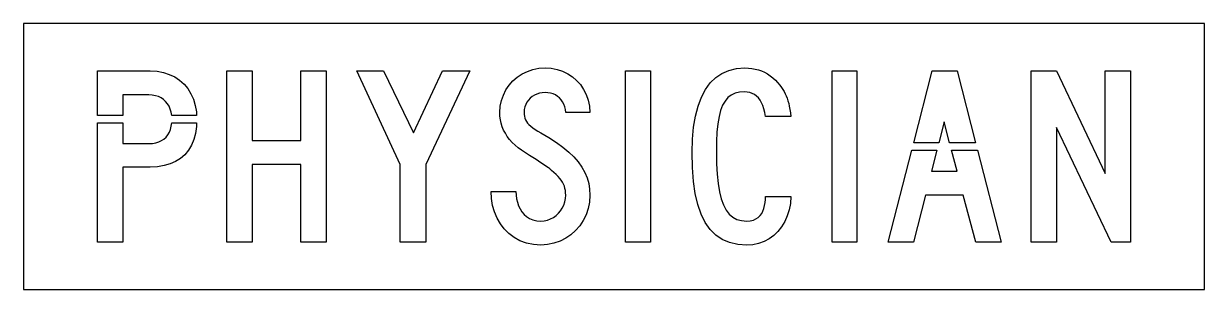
# Model space of a CAD drawing. Extents: x 0 to 80, y 0 to 18.
import ezdxf

# ---------------------------------------------------------------- set-up
doc = ezdxf.new("R2010")
doc.units = 0
doc.layers.add('CUT', color=7, linetype='Continuous')
doc.layers.add('OUTSIDE', color=1, linetype='Continuous')

msp = doc.modelspace()

# ---------------------------------------------------------------- linework, layer by layer
at = {"layer": 'CUT'}
for points in [[(9.854, 12.3983), (9.7472, 12.5699), (9.6212, 12.7229), (9.4748, 12.8539), (9.3104, 12.9652), (9.1292, 13.0533), (8.9312, 13.1171), (8.72, 13.1565), (8.4944, 13.1693), (6.7256, 13.1693), (6.7256, 11.7727), (5, 11.7727), (5, 14.7971), (8.5784, 14.7971), (9.0392, 14.7704), (9.47, 14.6916), (9.8708, 14.5629), (10.2392, 14.3878), (10.5728, 14.1664), (10.868, 13.902), (11.1248, 13.5971), (11.3384, 13.2539), (11.51, 12.8748), (11.6336, 12.462), (11.7104, 12.0168), (11.724, 11.7727), (10.0392, 11.7727), (10.0388, 11.7791), (10.0016, 12.0017), (9.9392, 12.2093)], [(15.491, 3.2029), (13.7654, 3.2029), (13.7654, 14.7971), (15.491, 14.7971), (15.491, 10.0783), (18.7754, 10.0783), (18.7754, 14.7971), (20.5022, 14.7971), (20.5022, 3.2029), (18.7754, 3.2029), (18.7754, 8.4504), (15.491, 8.4504)], [(25.5201, 8.4504), (22.5729, 14.7971), (24.3837, 14.7971), (26.4045, 10.607), (28.3833, 14.7971), (30.2361, 14.7971), (27.2469, 8.4504), (27.2469, 3.2029), (25.5201, 3.2029)], [(37.6815, 4.3101), (37.4007, 3.9855), (37.0827, 3.7014), (36.7287, 3.4591), (36.3447, 3.2643), (35.9331, 3.1194), (35.4975, 3.0301), (35.0439, 3), (34.5351, 3.0348), (34.0623, 3.1345), (33.6291, 3.2968), (33.2343, 3.5136), (32.8803, 3.7803), (32.5695, 4.0933), (32.3019, 4.4446), (32.0799, 4.8319), (31.9047, 5.2481), (31.7787, 5.6875), (31.7007, 6.1467), (31.6743, 6.6197), (33.3591, 6.6197), (33.3699, 6.3762), (33.4023, 6.1339), (33.4563, 5.8962), (33.5343, 5.669), (33.6339, 5.4545), (33.7587, 5.2574), (33.9087, 5.08), (34.0827, 4.927), (34.2831, 4.8006), (34.5087, 4.7067), (34.7631, 4.6475), (35.0439, 4.6267), (35.2707, 4.6429), (35.4903, 4.6916), (35.6967, 4.7681), (35.8911, 4.8725), (36.0711, 5), (36.2331, 5.1507), (36.3759, 5.32), (36.4971, 5.5067), (36.5943, 5.7084), (36.6675, 5.9217), (36.7119, 6.1455), (36.7275, 6.3762), (36.7227, 6.5351), (36.7059, 6.6893), (36.6771, 6.8365), (36.6351, 6.9803), (36.5811, 7.1194), (36.5115, 7.2562), (36.4275, 7.3896), (36.3279, 7.5206), (36.2127, 7.6516), (36.0795, 7.7814), (35.9283, 7.9125), (35.7591, 8.0435), (35.7135, 8.0922), (35.6907, 8.1212), (35.6799, 8.1397), (35.6655, 8.1583), (35.6331, 8.1861), (35.5695, 8.2325), (35.4603, 8.3067), (35.2911, 8.418), (35.0487, 8.5757), (34.7187, 8.7913), (34.2856, 9.0719), (33.7383, 9.4267), (33.5055, 9.5948), (33.2931, 9.7722), (33.0987, 9.9588), (32.9259, 10.1548), (32.7723, 10.3588), (32.6379, 10.571), (32.5239, 10.7913), (32.4315, 11.0186), (32.3583, 11.2516), (32.3067, 11.4928), (32.2743, 11.7386), (32.2647, 11.9901), (32.2923, 12.3994), (32.3727, 12.7925), (32.5023, 13.1646), (32.6775, 13.5113), (32.8959, 13.8325), (33.1539, 14.1212), (33.4479, 14.3751), (33.7743, 14.5907), (34.1295, 14.7646), (34.5111, 14.8933), (34.9155, 14.9733), (35.3379, 15), (35.7507, 14.9745), (36.1443, 14.8991), (36.5163, 14.7762), (36.8631, 14.6093), (37.1823, 14.3994), (37.4691, 14.1513), (37.7235, 13.8661), (37.9395, 13.5484), (38.1148, 13.1983), (38.2479, 12.8203), (38.3331, 12.4168), (38.3691, 11.9901), (36.7275, 11.9901), (36.7059, 12.1872), (36.6627, 12.3716), (36.5991, 12.5432), (36.5175, 12.6997), (36.4167, 12.8412), (36.3015, 12.9664), (36.1707, 13.0742), (36.0255, 13.1658), (35.8695, 13.2377), (35.7015, 13.2899), (35.5239, 13.3212), (35.3379, 13.3328), (35.1424, 13.3212), (34.9539, 13.2864), (34.7763, 13.2319), (34.612, 13.1565), (34.4595, 13.0626), (34.3227, 12.9513), (34.2015, 12.8238), (34.0995, 12.6812), (34.0179, 12.5258), (33.9567, 12.3577), (33.9196, 12.1791), (33.9063, 11.9901), (33.9123, 11.8522), (33.9291, 11.7235), (33.9603, 11.6029), (34.0047, 11.487), (34.066, 11.3757), (34.1439, 11.2678), (34.2399, 11.1623), (34.3551, 11.0557), (34.4931, 10.949), (34.6516, 10.8388), (34.8351, 10.7264), (35.0439, 10.607), (35.5947, 10.2823), (36.0939, 9.9577), (36.5403, 9.6307), (36.9352, 9.3026), (37.2795, 8.9687), (37.5747, 8.629), (37.8219, 8.2812), (38.0223, 7.9252), (38.1759, 7.5577), (38.2839, 7.1786), (38.3487, 6.7843), (38.3691, 6.3762), (38.3391, 5.9159), (38.2515, 5.4765), (38.1099, 5.0591), (37.9191, 4.6684)], [(40.7782, 3.2029), (40.7782, 14.7971), (42.4618, 14.7971), (42.4618, 3.2029)], [(49.9912, 12.6441), (49.8928, 12.8168), (49.7812, 12.9664), (49.6552, 13.0916), (49.5172, 13.1936), (49.366, 13.2725), (49.2004, 13.3293), (49.0204, 13.3617), (48.8284, 13.3733), (48.4984, 13.3501), (48.2056, 13.2806), (47.9452, 13.1612), (47.7196, 12.9872), (47.524, 12.7577), (47.3596, 12.4678), (47.224, 12.1154), (47.116, 11.698), (47.0344, 11.211), (46.9768, 10.6522), (46.9444, 10.018), (46.9336, 9.3049), (46.9456, 8.5119), (46.984, 7.8), (47.0488, 7.167), (47.1412, 6.6093), (47.2612, 6.127), (47.4124, 5.7154), (47.5936, 5.3733), (47.806, 5.0986), (48.052, 4.8887), (48.3316, 4.7414), (48.646, 4.6557), (48.9964, 4.6267), (49.234, 4.6429), (49.4404, 4.6904), (49.6204, 4.767), (49.7728, 4.869), (49.9012, 4.9942), (50.0068, 5.1403), (50.092, 5.3038), (50.1568, 5.4823), (50.2048, 5.6736), (50.236, 5.8742), (50.254, 6.0829), (50.26, 6.2951), (51.9856, 6.2951), (51.9508, 5.8278), (51.8668, 5.3872), (51.7384, 4.9733), (51.5668, 4.5907), (51.3556, 4.2417), (51.1072, 3.9299), (50.824, 3.6586), (50.5108, 3.429), (50.1676, 3.2458), (49.7992, 3.1113), (49.408, 3.0278), (48.9964, 3), (48.3844, 3.0417), (47.83, 3.167), (47.3344, 3.378), (46.894, 3.6748), (46.51, 4.0586), (46.1812, 4.5304), (45.904, 5.0904), (45.6808, 5.742), (45.5092, 6.4829), (45.3868, 7.3177), (45.3148, 8.2441), (45.2908, 9.2643), (45.316, 10.1641), (45.3928, 10.9884), (45.5188, 11.7397), (45.6952, 12.4145), (45.9208, 13.0139), (46.1968, 13.5357), (46.5208, 13.9797), (46.894, 14.3449), (47.3164, 14.6301), (47.7868, 14.8354), (48.304, 14.9594), (48.8704, 15), (49.1092, 14.9919), (49.3432, 14.9664), (49.57, 14.9246), (49.7896, 14.8667), (50.0032, 14.7913), (50.2072, 14.7009), (50.4028, 14.593), (50.5888, 14.4701), (50.7652, 14.331), (50.9308, 14.1768), (51.0856, 14.0064), (51.2284, 13.8209), (51.3376, 13.6794), (51.436, 13.5403), (51.5236, 13.3988), (51.6028, 13.2539), (51.6712, 13.1043), (51.7336, 12.9467), (51.7876, 12.7774), (51.8357, 12.5977), (51.8788, 12.4017), (51.9184, 12.1896), (51.9532, 11.9577), (51.9856, 11.7049), (50.26, 11.7049), (50.2108, 11.9774), (50.1508, 12.2243), (50.0776, 12.447)], [(54.7739, 3.2029), (54.7739, 14.7971), (56.4575, 14.7971), (56.4575, 3.2029)], [(63.2454, 14.7971), (64.5022, 9.9223), (62.7366, 9.9223), (62.361, 11.3397), (62.0031, 9.9223), (60.3037, 9.9223), (61.5606, 14.7971)], [(68.2632, 3.2029), (68.2632, 14.7971), (69.9888, 14.7971), (73.2732, 7.8406), (73.2732, 14.7971), (75, 14.7971), (75, 3.2029), (73.6944, 3.2029), (69.9888, 10.9733), (69.9888, 3.2029)], [(10.6256, 8.8701), (10.2956, 8.6614), (9.9248, 8.4991), (9.5144, 8.382), (9.0656, 8.3113), (8.5784, 8.2881), (6.7256, 8.2881), (6.7256, 3.2029), (5, 3.2029), (5, 11.2707), (6.7256, 11.2707), (6.7256, 9.8742), (8.4944, 9.8742), (8.7368, 9.887), (8.9612, 9.9252), (9.164, 9.9867), (9.3476, 10.0725), (9.5108, 10.1803), (9.6524, 10.3125), (9.7736, 10.4655), (9.8732, 10.6406), (9.9512, 10.8354), (10.0076, 11.0522), (10.0388, 11.2707), (11.724, 11.2707), (11.7128, 11.0336), (11.6432, 10.5675), (11.5268, 10.142), (11.3672, 9.7583), (11.1632, 9.4186), (10.916, 9.1217)], [(61.5185, 8.0029), (63.2454, 8.0029), (62.8697, 9.4203), (64.6316, 9.4203), (66.2345, 3.2029), (64.5078, 3.2029), (63.6654, 6.3762), (61.0973, 6.3762), (60.2969, 3.2029), (58.5713, 3.2029), (60.1743, 9.4203), (61.8764, 9.4203)]]:
    msp.add_lwpolyline(points, close=True, dxfattribs=at)
at = {"layer": 'OUTSIDE'}
msp.add_lwpolyline([(0, 0), (80, 0), (80, 18), (0, 18)], close=True, dxfattribs=at)

doc.saveas('drawing.dxf')
